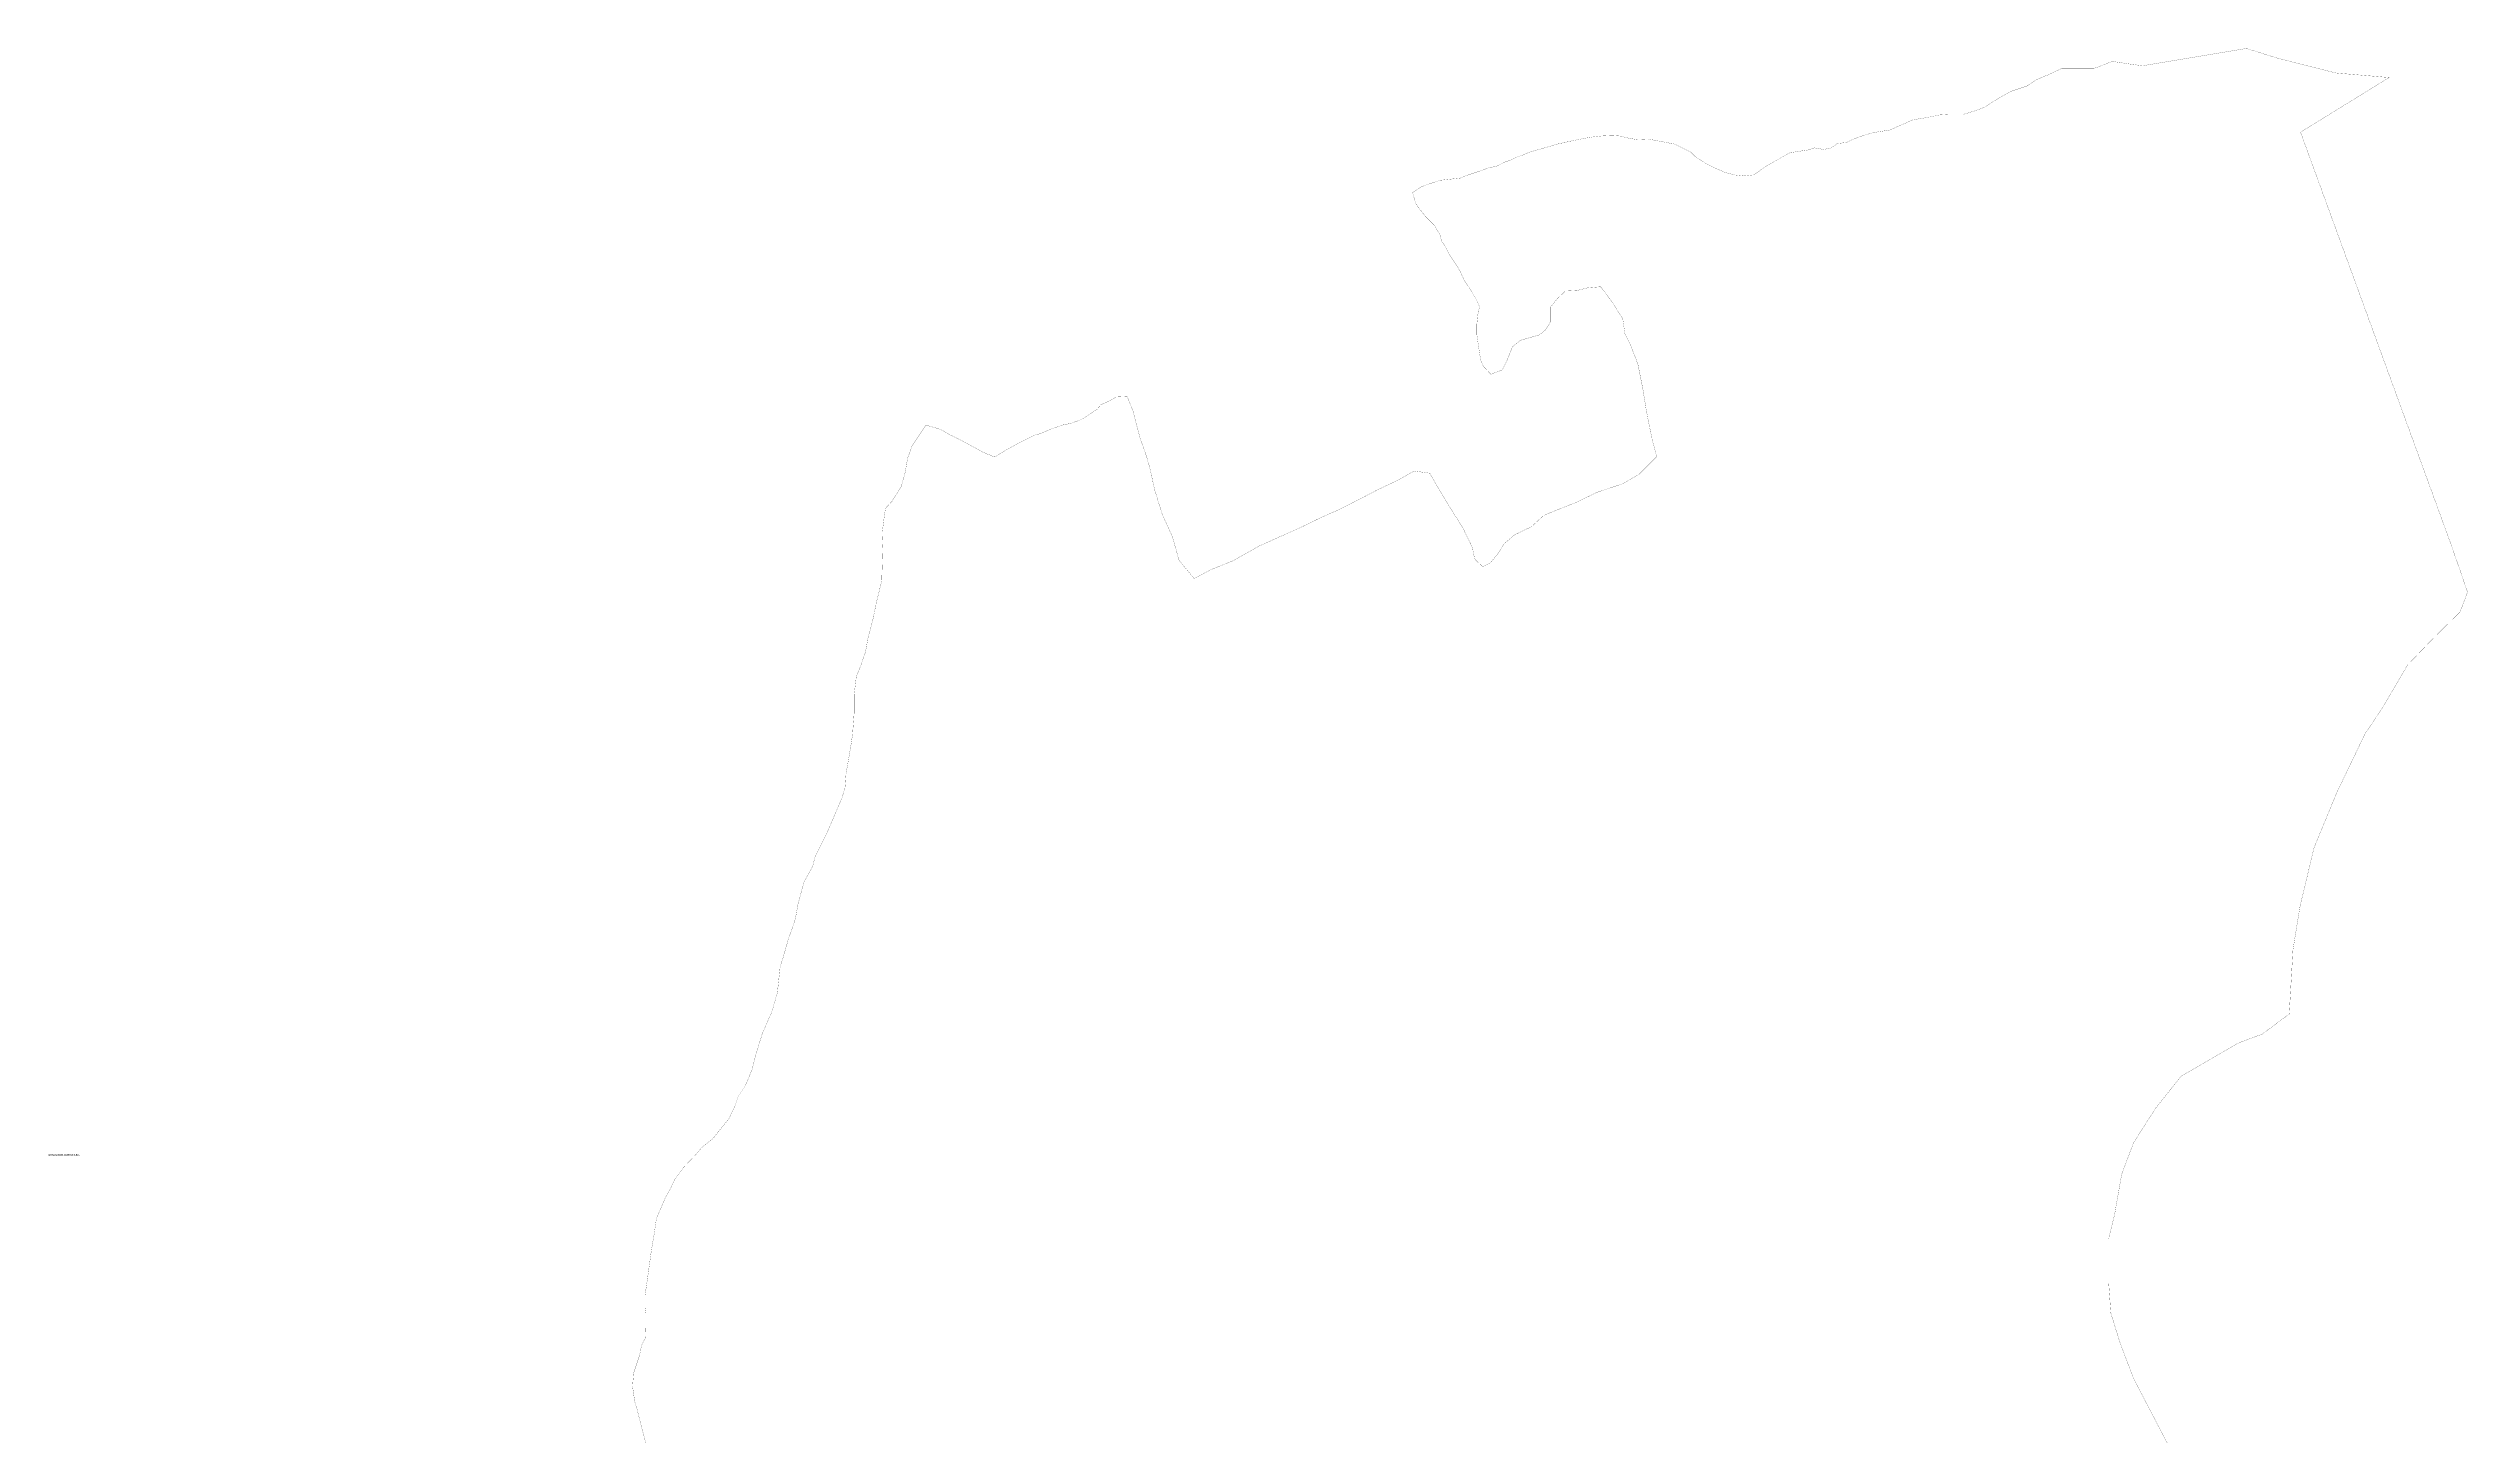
# Model space of a CAD drawing. Header units: metres. Extents: x 91 to 896469, y 125 to 17394210.
# Drawn here: x 446018 to 450494, y 8699000 to 8701567 of the extents above; entities that cross this region are included whole.
import ezdxf

# ---------------------------------------------------------------- set-up
doc = ezdxf.new("R2010")
doc.units = ezdxf.units.M
doc.header["$MEASUREMENT"] = 0
doc.layers.add('Comunidad Campesina SUNARP', color=7, linetype='Continuous', lineweight=9, true_color=0xe39e00)
doc.layers.add('SUJETO PASIVO', color=4, linetype='Continuous')
doc.styles.add('SANSSERIFBOLD', font='sasb____.pfb')

msp = doc.modelspace()

# ---------------------------------------------------------------- linework, layer by layer
at = {"layer": 'Comunidad Campesina SUNARP', "color": 242, "const_width": 0.3}
msp.add_lwpolyline([(447136.6, 8698933.2), (447117.6, 8699007.2), (447106.6, 8699050.2), (447102.6, 8699063.2), (447098.6, 8699091.2), (447100.6, 8699116.2), (447104.6, 8699128.2), (447111.6, 8699149.2), (447115.6, 8699168.2), (447122.6, 8699181.2), (447123.6, 8699207.2), (447123.6, 8699225.2), (447121.6, 8699237.2), (447121.6, 8699259.2), (447126.6, 8699293.2), (447133.6, 8699344.2), (447138.6, 8699373.2), (447142.6, 8699401.2), (447149.6, 8699418.2), (447158.6, 8699439.2), (447167.6, 8699455.2), (447177.6, 8699476.2), (447192.6, 8699496.2), (447214.6, 8699519.2), (447227.6, 8699534.2), (447247.6, 8699550.2), (447258.6, 8699564.2), (447276.6, 8699586.2), (447287.6, 8699609.2), (447293.6, 8699627.2), (447307.6, 8699648.2), (447319.6, 8699677.2), (447325.6, 8699701.2), (447338.6, 8699744.2), (447356.6, 8699785.2), (447366.6, 8699820.2), (447371.6, 8699867.2), (447376.6, 8699883.2), (447386.6, 8699918.2), (447399.6, 8699955.2), (447404.6, 8699983.2), (447415.6, 8700024.2), (447431.6, 8700053.2), (447436.6, 8700072.2), (447447.6, 8700094.2), (447458.6, 8700116.2), (447469.6, 8700142.2), (447485.6, 8700179.2), (447491.6, 8700198.2), (447493.6, 8700225.2), (447501.6, 8700271.2), (447505.6, 8700297.2), (447508.6, 8700338.2), (447508.6, 8700371.2), (447512.6, 8700405.2), (447518.6, 8700419.2), (447529.6, 8700450.2), (447533.6, 8700473.2), (447543.6, 8700512.2), (447549.6, 8700541.2), (447559.6, 8700582.2), (447560.6, 8700613.2), (447561.6, 8700647.2), (447560.6, 8700671.2), (447564.6, 8700703.2), (447566.6, 8700716.2), (447578.6, 8700729.2), (447595.6, 8700756.2), (447602.6, 8700781.2), (447607.6, 8700809.2), (447615.6, 8700831.2), (447641.6, 8700870.2), (447668.6, 8700862.2), (447685.6, 8700852.2), (447700.6, 8700845.2), (447726.6, 8700831.2), (447748.6, 8700819.2), (447768.6, 8700811.2), (447791.6, 8700825.2), (447813.6, 8700837.2), (447841.6, 8700851.2), (447852.6, 8700854.2), (447873.6, 8700863.2), (447893.6, 8700870.2), (447908.6, 8700873.2), (447928.6, 8700880.2), (447944.6, 8700890.2), (447957.6, 8700899.2), (447965.6, 8700908.2), (447977.6, 8700913.2), (447993.6, 8700922.2), (448013.6, 8700923.2), (448024.6, 8700896.2), (448029.6, 8700876.2), (448037.6, 8700846.2), (448048.6, 8700815.2), (448055.6, 8700791.2), (448064.6, 8700750.2), (448078.6, 8700705.2), (448097.6, 8700663.2), (448109.6, 8700620.2), (448137.6, 8700586.2), (448167.6, 8700602.2), (448209.6, 8700619.2), (448257.6, 8700646.2), (448308.6, 8700669.2), (448335.6, 8700681.2), (448374.6, 8700700.2), (448408.6, 8700715.2), (448447.6, 8700735.2), (448478.6, 8700751.2), (448514.6, 8700768.2), (448544.6, 8700785.2), (448573.6, 8700781.2), (448586.6, 8700758.2), (448607.6, 8700723.2), (448634.6, 8700680.2), (448652.6, 8700643.2), (448656.6, 8700622.2), (448671.6, 8700608.2), (448685.6, 8700615.2), (448699.6, 8700632.2), (448711.6, 8700651.2), (448730.6, 8700667.2), (448761.6, 8700682.2), (448784.6, 8700703.2), (448811.6, 8700714.2), (448844.6, 8700727.2), (448881.6, 8700745.2), (448931.6, 8700762.2), (448960.6, 8700779.2), (448993.6, 8700812.2), (448985.6, 8700841.2), (448978.6, 8700874.2), (448973.6, 8700901.2), (448967.6, 8700938.2), (448958.6, 8700983.2), (448944.6, 8701019.2), (448934.6, 8701039.2), (448930.6, 8701067.2), (448908.6, 8701101.2), (448889.6, 8701126.2), (448865.6, 8701124.2), (448845.6, 8701119.2), (448826.6, 8701120.2), (448809.6, 8701104.2), (448797.6, 8701089.2), (448797.6, 8701062.2), (448787.6, 8701046.2), (448776.6, 8701037.2), (448741.6, 8701027.2), (448726.6, 8701015.2), (448716.6, 8700990.2), (448707.6, 8700972.2), (448686.6, 8700964.2), (448672.6, 8700979.2), (448667.6, 8700991.2), (448663.6, 8701017.2), (448660.6, 8701038.2), (448660.6, 8701056.2), (448662.6, 8701075.2), (448665.6, 8701089.2), (448659.6, 8701103.2), (448650.6, 8701118.2), (448637.6, 8701137.2), (448630.6, 8701153.2), (448623.6, 8701165.2), (448609.6, 8701186.2), (448602.6, 8701200.2), (448595.6, 8701210.2), (448592.6, 8701222.2), (448581.6, 8701240.2), (448565.6, 8701256.2), (448548.6, 8701278.2), (448541.6, 8701300.2), (448557.6, 8701311.2), (448592.6, 8701323.2), (448629.6, 8701327.2), (448641.6, 8701332.2), (448662.6, 8701339.2), (448682.6, 8701346.2), (448700.6, 8701350.2), (448710.6, 8701356.2), (448722.6, 8701360.2), (448734.6, 8701366.2), (448743.6, 8701369.2), (448757.6, 8701375.2), (448782.6, 8701382.2), (448809.6, 8701390.2), (448836.6, 8701396.2), (448856.6, 8701400.2), (448873.6, 8701403.2), (448891.6, 8701405.2), (448910.6, 8701406.2), (448924.6, 8701405.2), (448941.6, 8701401.2), (448958.6, 8701398.2), (448979.6, 8701399.2), (449026.6, 8701390.2), (449056.6, 8701375.2), (449063.6, 8701368.2), (449082.6, 8701355.2), (449100.6, 8701346.2), (449118.6, 8701338.2), (449136.6, 8701333.2), (449154.6, 8701331.2), (449172.6, 8701333.2), (449181.6, 8701339.2), (449195.6, 8701349.2), (449211.6, 8701358.2), (449239.6, 8701374.2), (449272.6, 8701379.2), (449285.6, 8701383.2), (449302.6, 8701380.2), (449316.6, 8701383.2), (449327.6, 8701391.2), (449344.6, 8701393.2), (449356.6, 8701399.2), (449373.6, 8701405.2), (449392.6, 8701411.2), (449424.6, 8701416.2), (449467.6, 8701435.2), (449492.6, 8701439.2), (449517.6, 8701444.2), (449533.6, 8701445.2), (449560.6, 8701445.2), (449580.6, 8701451.2), (449599.6, 8701458.2), (449624.6, 8701474.2), (449649.6, 8701488.2), (449679.6, 8701498.2), (449695.6, 8701509.2), (449719.6, 8701519.2), (449742.6, 8701530.2), (449769.6, 8701530.2), (449802.6, 8701530.2), (449836.6, 8701543.2), (449869.6, 8701538.2), (449892.6, 8701535.2), (449914.2, 8701538.8), (450084.6, 8701567.2), (450141.6, 8701549.2), (450206.9, 8701532.7), (450250.6, 8701521.7), (450348.6, 8701513.4), (450184.6, 8701412.2), (450464.6, 8700645.2), (450493.6, 8700561.2), (450479.6, 8700524.2), (450432.6, 8700478.2), (450382.6, 8700426.2), (450334.6, 8700344.2), (450304.6, 8700300.2), (450252.6, 8700192.2), (450209.6, 8700088.2), (450183.6, 8699979.2), (450170.6, 8699899.2), (450165.6, 8699812.2), (450163.6, 8699780.2), (450113.6, 8699743.2), (450068.6, 8699726.2), (449963.6, 8699665.2), (449916.6, 8699606.2), (449875.6, 8699542.2), (449853.6, 8699483.2), (449840.6, 8699409.2), (449829.6, 8699364.2), (449829.6, 8699320.2), (449829.6, 8699284.2), (449833.6, 8699227.2), (449849.6, 8699175.2), (449875.6, 8699106.2), (449963.6, 8698937.2)], dxfattribs=at)

# ---------------------------------------------------------------- texts
at = {"layer": 'SUJETO PASIVO', "linetype": 'Continuous', "lineweight": 20, "style": 'SANSSERIFBOLD'}
msp.add_text('ANGELICA MARIA INGAROCA CUEVA', height=2.25, dxfattribs=at).set_placement((446017.7, 8699518.5))

doc.saveas('drawing.dxf')
